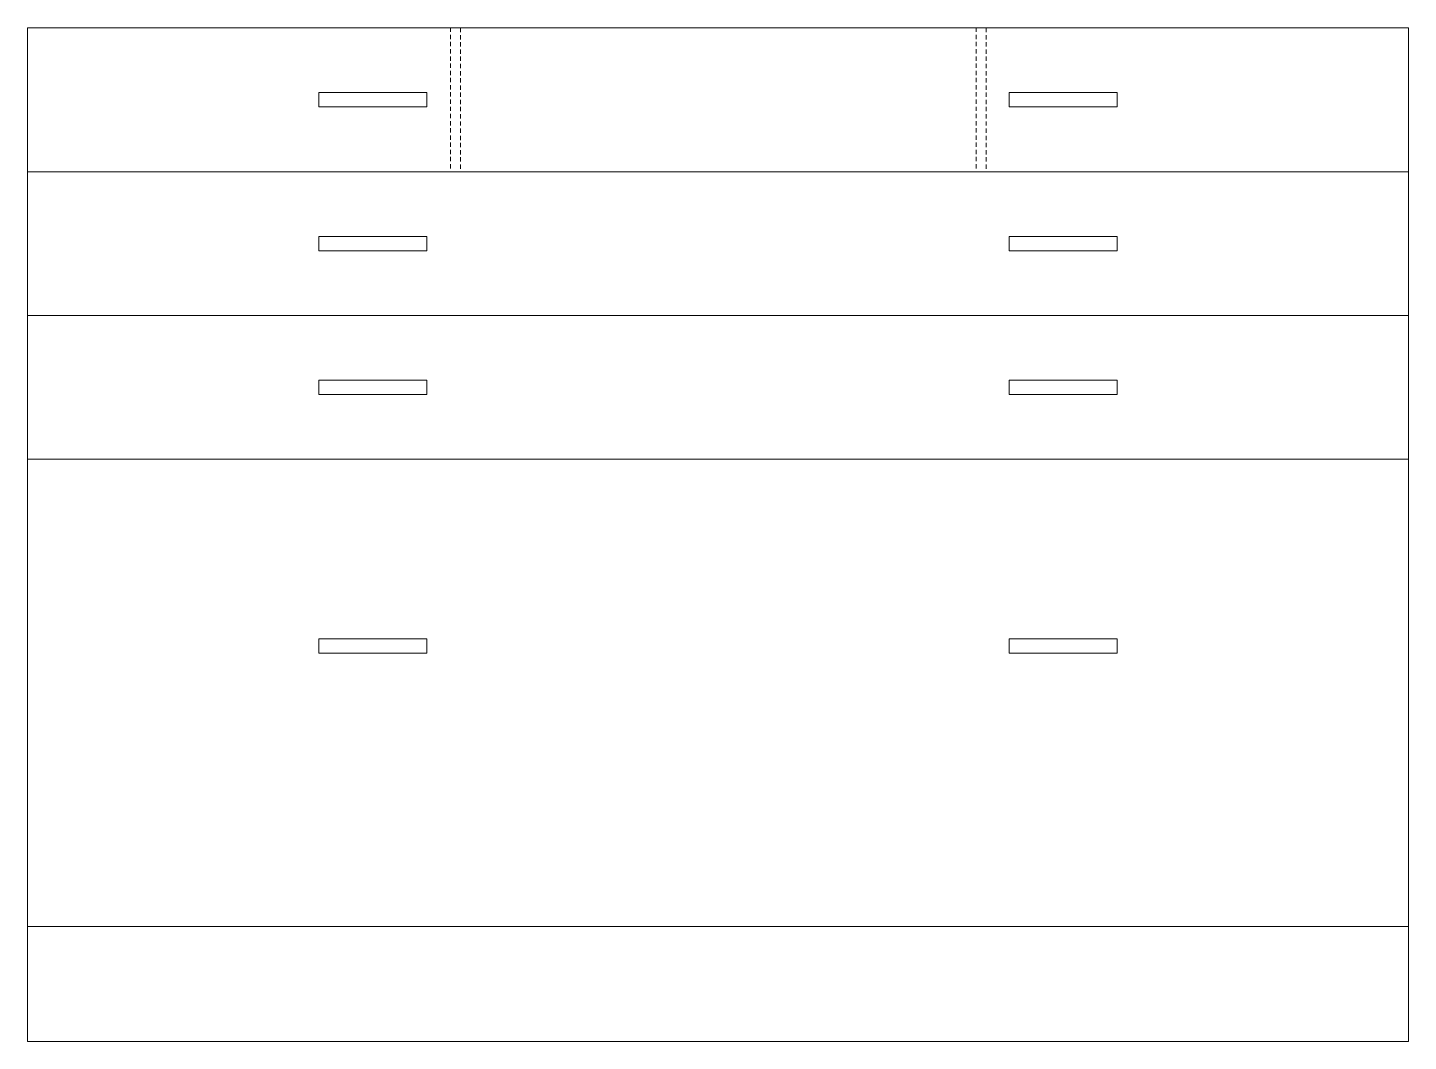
# Model space of a CAD drawing. Extents: x 0 to 48, y 0 to 35.3.
import ezdxf

# ---------------------------------------------------------------- set-up
doc = ezdxf.new("R2010")
doc.units = 0
doc.header["$LTSCALE"] = 3
doc.header["$MEASUREMENT"] = 0
doc.linetypes.add('DASHED', pattern=[0.75, 0.5, -0.25])
doc.layers.get('0').update_dxf_attribs({"lineweight": 0})

msp = doc.modelspace()

# ---------------------------------------------------------------- linework, layer by layer
for p, q in [((0, 4), (0, 35.25)), ((0, 35.25), (48, 35.25)), ((48, 4), (48, 35.25)), ((10.125, 32.5), (10.125, 33)), ((10.125, 33), (13.875, 33)), ((13.875, 32.5), (13.875, 33)), ((34.125, 33), (37.875, 33)), ((34.125, 32.5), (34.125, 33)), ((37.875, 32.5), (37.875, 33)), ((10.125, 32.5), (13.875, 32.5)), ((34.125, 32.5), (37.875, 32.5)), ((0, 30.25), (48, 30.25)), ((10.125, 27.5), (10.125, 28)), ((10.125, 28), (13.875, 28)), ((13.875, 27.5), (13.875, 28)), ((34.125, 28), (37.875, 28)), ((34.125, 27.5), (34.125, 28)), ((37.875, 27.5), (37.875, 28)), ((10.125, 27.5), (13.875, 27.5)), ((34.125, 27.5), (37.875, 27.5)), ((0, 25.25), (48, 25.25)), ((10.125, 22.5), (10.125, 23)), ((10.125, 23), (13.875, 23)), ((13.875, 22.5), (13.875, 23)), ((34.125, 23), (37.875, 23)), ((34.125, 22.5), (34.125, 23)), ((37.875, 22.5), (37.875, 23)), ((10.125, 22.5), (13.875, 22.5)), ((34.125, 22.5), (37.875, 22.5)), ((0, 20.25), (48, 20.25)), ((10.125, 13.5), (10.125, 14)), ((10.125, 14), (13.875, 14)), ((13.875, 13.5), (13.875, 14)), ((34.125, 14), (37.875, 14)), ((34.125, 13.5), (34.125, 14)), ((37.875, 13.5), (37.875, 14)), ((10.125, 13.5), (13.875, 13.5)), ((34.125, 13.5), (37.875, 13.5)), ((48, 4), (0, 4)), ((0, 4), (0, 0)), ((48, 4), (48, 0)), ((0, 0), (48, 0))]:
    msp.add_line(p, q)
at = {"color": 7, "linetype": 'DASHED', "lineweight": 0, "ltscale": 0.1}
for p, q in [((14.705, 35.261), (14.705, 30.261)), ((15.047, 35.251), (15.047, 30.251)), ((32.979, 35.261), (32.979, 30.261)), ((33.321, 35.251), (33.321, 30.251))]:
    msp.add_line(p, q, dxfattribs=at)

doc.saveas('drawing.dxf')
